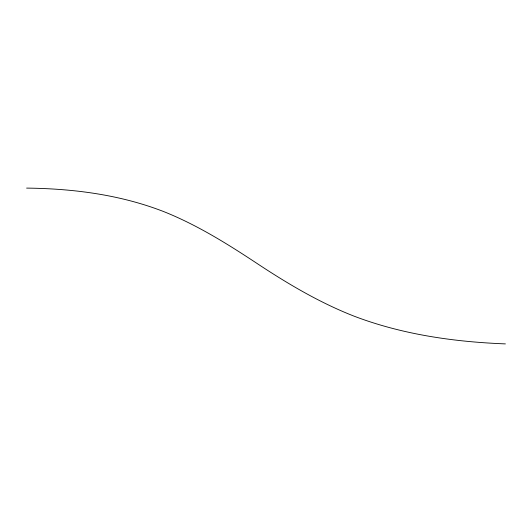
<?xml version="1.0" encoding="UTF-8"?>
<svg xmlns="http://www.w3.org/2000/svg" width="532" height="532" viewBox="0 0 532 532"><rect width="100%" height="100%" fill="white"/><g stroke="black" fill="none" stroke-linecap="round" stroke-linejoin="round"><path stroke-width="0.8" d="M26.6 188.102C73.23 188.621 120.205 194.665 163.883 211.656C196.887 224.85 227.137 243.703 256.697 263.234C287.579 283.669 319.586 302.681 354.166 316.194C402.431 334.555 454.015 341.877 505.4 343.898"/></g></svg>
